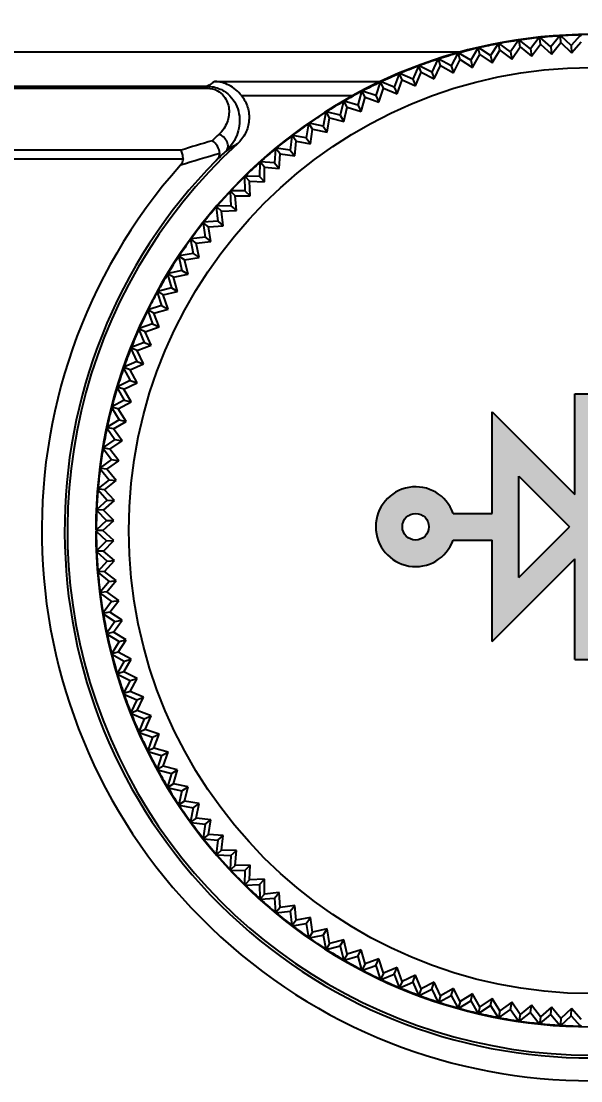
# Model space of a CAD drawing. Header units: millimetres. Extents: x 509 to 5579, y -1329 to 587.
# Drawn here: x 2345.53 to 2361.34, y -876.42 to -846.53 of the extents above; entities that cross this region are included whole.
import ezdxf

# ---------------------------------------------------------------- set-up
doc = ezdxf.new("R2010")
doc.units = ezdxf.units.MM
doc.header["$PDMODE"] = 3
doc.header["$PDSIZE"] = 1
doc.layers.get('0').update_dxf_attribs({"linetype": 'CONTINUOUS'})
doc.layers.get('Defpoints').update_dxf_attribs({"linetype": 'CONTINUOUS'})
doc.layers.add('Dim', color=1, linetype='CONTINUOUS')
doc.styles.add('OMI-1', font='arial.ttf', dxfattribs={"oblique": 1})
doc.dimstyles.new('1', dxfattribs={"dimtxt": 4, "dimasz": 2.5, "dimexe": 0.8, "dimexo": 0.3, "dimgap": 0.5, "dimtad": 1, "dimtoh": 1, "dimdec": 1, "dimzin": 0, "dimdsep": 46, "dimtxsty": 'OMI-1', "dimcen": 0, "dimclrd": 256, "dimclre": 256, "dimclrt": 256, "dimadec": 0, "dimazin": 0, "dimtfac": 0.8, "dimtdec": 1, "dimtix": 1, "dimtmove": 0, "dimatfit": 3, "dimfxl": 1, "dimtolj": 1, "dimtzin": 0, "dimarcsym": 0})

# ---------------------------------------------------------------- blocks, each defined once
blk = doc.blocks.new('*D4319')
at = {"layer": 'Defpoints', "color": 0}
for p in [(2198.735, -836.856), (2198.735, -859.34), (2410.735, -859.34)]:
    blk.add_point(p, dxfattribs=at)
at = {"layer": 'Dim', "lineweight": -2}
for p, q in [((2198.735, -859.04), (2198.735, -836.056)), ((2410.735, -859.04), (2410.735, -836.056)), ((2408.235, -836.856), (2201.235, -836.856))]:
    blk.add_line(p, q, dxfattribs=at)
at = {"layer": 'Dim'}
for points in [[(2201.235, -836.439), (2201.235, -837.272), (2198.735, -836.856)], [(2408.235, -837.272), (2408.235, -836.439), (2410.735, -836.856)]]:
    blk.add_solid(points, dxfattribs=at)
at = {"layer": 'Dim', "insert": (2304.735, -834.313), "char_height": 4, "attachment_point": 5, "style": 'OMI-1'}
blk.add_mtext('\\A1;212.00', dxfattribs=at)
blk = doc.blocks.new('*D4320')
at = {"layer": 'Defpoints', "color": 0}
for p in [(2416.735, -826.196), (2192.735, -857.901), (2416.735, -857.901)]:
    blk.add_point(p, dxfattribs=at)
at = {"layer": 'Dim', "lineweight": -2}
for p, q in [((2192.735, -857.601), (2192.735, -825.396)), ((2416.735, -857.601), (2416.735, -825.396)), ((2195.235, -826.196), (2414.235, -826.196))]:
    blk.add_line(p, q, dxfattribs=at)
at = {"layer": 'Dim'}
for points in [[(2195.235, -825.78), (2195.235, -826.613), (2192.735, -826.196)], [(2414.235, -826.613), (2414.235, -825.78), (2416.735, -826.196)]]:
    blk.add_solid(points, dxfattribs=at)
at = {"layer": 'Dim', "insert": (2304.735, -823.654), "char_height": 4, "attachment_point": 5, "style": 'OMI-1'}
blk.add_mtext('\\A1;224.00', dxfattribs=at)

msp = doc.modelspace()

# ---------------------------------------------------------------- hatches: boundary and pattern name
h = msp.add_hatch(color=256)
h.dxf.hatch_style = 1
h.paths.add_polyline_path([(2361.92, -859.887), (2361.92, -857.042), (2361.17, -857.042), (2361.17, -859.887), (2358.835, -857.552), (2358.835, -860.417), (2357.73, -860.417, 5.828427), (2357.73, -861.167), (2358.835, -861.167), (2358.835, -864.032), (2361.17, -861.697), (2361.17, -864.542), (2361.92, -864.542), (2361.92, -861.167), (2364.609, -861.167, 5.828427), (2364.609, -860.417), (2362.45, -860.417), (2363.977, -858.89, 5.828427), (2363.446, -858.36), (2361.92, -859.887)], is_closed=False)
h.paths.add_polyline_path([(2364.461, -857.5, 1), (2364.461, -858.25, 1), (2364.461, -857.5, 1)], is_closed=False, flags=16)
h.paths.add_polyline_path([(2365.67, -860.417, 1), (2365.67, -861.167, 1), (2365.67, -860.417, 1)], is_closed=False, flags=16)
h.paths.add_polyline_path([(2359.585, -862.222), (2359.585, -859.363), (2361.014, -860.792), (2359.585, -862.222)], is_closed=False, flags=16)
h.paths.add_polyline_path([(2356.67, -860.417, 1), (2356.67, -861.167, 1), (2356.67, -860.417, 1)], is_closed=False, flags=16)

# ---------------------------------------------------------------- linework, layer by layer
at = {"color": 7, "linetype": 'Continuous'}
for p, q in [((2360.744, -846.944), (2360.489, -847.249)), ((2360.744, -846.944), (2360.759, -846.974)), ((2360.759, -846.974), (2360.77, -846.942)), ((2361.061, -847.213), (2360.77, -846.942)), ((2361.329, -846.919), (2361.061, -847.213)), ((2361.329, -846.919), (2361.343, -846.949)), ((2359.001, -847.165), (2358.787, -847.501)), ((2359.001, -847.165), (2359.02, -847.193)), ((2359.02, -847.193), (2359.027, -847.16)), ((2359.05, -847.348), (2359.02, -847.193)), ((2359.35, -847.393), (2359.027, -847.16)), ((2359.579, -847.067), (2359.35, -847.393)), ((2359.579, -847.067), (2359.596, -847.096)), ((2359.596, -847.096), (2359.605, -847.063)), ((2359.62, -847.252), (2359.596, -847.096)), ((2359.918, -847.309), (2359.605, -847.063)), ((2360.16, -846.993), (2359.918, -847.309)), ((2359.944, -847.514), (2360.193, -847.179)), ((2360.16, -846.993), (2360.176, -847.022)), ((2360.176, -847.022), (2360.186, -846.99)), ((2360.193, -847.179), (2360.176, -847.022)), ((2360.489, -847.249), (2360.186, -846.99)), ((2360.193, -847.179), (2360.506, -847.455)), ((2360.506, -847.455), (2360.769, -847.131)), ((2360.769, -847.131), (2360.759, -846.974)), ((2360.769, -847.131), (2361.07, -847.419)), ((2361.061, -847.213), (2361.07, -847.419)), ((2361.07, -847.419), (2361.346, -847.107)), ((2357.941, -847.401), (2253.335, -847.401)), ((2357.941, -847.401), (2254.435, -847.401)), ((2357.861, -847.434), (2357.675, -847.786)), ((2357.861, -847.434), (2357.882, -847.46)), ((2357.882, -847.46), (2357.887, -847.427)), ((2357.925, -847.612), (2357.882, -847.46)), ((2358.228, -847.632), (2357.887, -847.427)), ((2358.429, -847.288), (2358.228, -847.632)), ((2358.279, -847.832), (2358.484, -847.468)), ((2358.429, -847.288), (2358.448, -847.315)), ((2358.448, -847.315), (2358.454, -847.282)), ((2358.484, -847.468), (2358.448, -847.315)), ((2358.787, -847.501), (2358.454, -847.282)), ((2358.484, -847.468), (2358.83, -847.702)), ((2358.787, -847.501), (2358.83, -847.702)), ((2358.83, -847.702), (2359.05, -847.348)), ((2359.05, -847.348), (2359.385, -847.597)), ((2359.35, -847.393), (2359.385, -847.597)), ((2359.385, -847.597), (2359.62, -847.252)), ((2359.62, -847.252), (2359.944, -847.514)), ((2359.918, -847.309), (2359.944, -847.514)), ((2360.489, -847.249), (2360.506, -847.455)), ((2356.748, -847.797), (2356.592, -848.163)), ((2356.748, -847.797), (2356.771, -847.821)), ((2356.771, -847.821), (2356.772, -847.788)), ((2356.826, -847.969), (2356.771, -847.821)), ((2357.13, -847.963), (2356.772, -847.788)), ((2357.301, -847.604), (2357.13, -847.963)), ((2357.198, -848.158), (2357.372, -847.779)), ((2357.301, -847.604), (2357.323, -847.629)), ((2357.323, -847.629), (2357.326, -847.596)), ((2357.372, -847.779), (2357.323, -847.629)), ((2357.675, -847.786), (2357.326, -847.596)), ((2357.372, -847.779), (2357.735, -847.984)), ((2357.675, -847.786), (2357.735, -847.984)), ((2357.735, -847.984), (2357.925, -847.612)), ((2357.925, -847.612), (2358.279, -847.832)), ((2358.228, -847.632), (2358.279, -847.832)), ((2356.203, -848.013), (2356.063, -848.386)), ((2356.203, -848.013), (2356.227, -848.036)), ((2356.227, -848.036), (2356.228, -848.003)), ((2356.288, -848.182), (2356.227, -848.036)), ((2356.592, -848.163), (2356.228, -848.003)), ((2356.668, -848.355), (2356.826, -847.969)), ((2356.826, -847.969), (2357.198, -848.158)), ((2357.13, -847.963), (2357.198, -848.158)), ((2254.757, -848.366), (2350.783, -848.366)), ((2254.759, -848.42), (2350.783, -848.42)), ((2350.783, -848.366), (2350.783, -848.42)), ((2351, -848.228), (2355.69, -848.228)), ((2355.668, -848.252), (2355.544, -848.63)), ((2355.635, -848.815), (2355.76, -848.417)), ((2355.668, -848.252), (2355.693, -848.274)), ((2355.693, -848.274), (2355.692, -848.241)), ((2356.063, -848.386), (2355.692, -848.241)), ((2355.76, -848.417), (2355.693, -848.274)), ((2355.76, -848.417), (2356.147, -848.574)), ((2356.063, -848.386), (2356.147, -848.574)), ((2356.147, -848.574), (2356.288, -848.182)), ((2356.288, -848.182), (2356.668, -848.355)), ((2356.592, -848.163), (2356.668, -848.355)), ((2351.753, -848.628), (2354.908, -848.628)), ((2355.144, -848.513), (2355.035, -848.896)), ((2355.135, -849.077), (2355.243, -848.674)), ((2355.144, -848.513), (2355.17, -848.534)), ((2355.17, -848.534), (2355.167, -848.501)), ((2355.544, -848.63), (2355.167, -848.501)), ((2355.243, -848.674), (2355.17, -848.534)), ((2355.243, -848.674), (2355.635, -848.815)), ((2355.544, -848.63), (2355.635, -848.815)), ((2354.631, -848.796), (2354.538, -849.183)), ((2354.631, -848.796), (2354.657, -848.816)), ((2354.645, -849.359), (2354.736, -848.952)), ((2355.035, -848.896), (2354.654, -848.782)), ((2354.657, -848.816), (2354.654, -848.782)), ((2354.736, -848.952), (2354.657, -848.816)), ((2354.736, -848.952), (2355.135, -849.077)), ((2355.035, -848.896), (2355.135, -849.077)), ((2354.13, -849.1), (2354.054, -849.49)), ((2354.13, -849.1), (2354.158, -849.118)), ((2354.538, -849.183), (2354.152, -849.085)), ((2354.158, -849.118), (2354.152, -849.085)), ((2354.242, -849.252), (2354.158, -849.118)), ((2354.168, -849.662), (2354.242, -849.252)), ((2354.242, -849.252), (2354.645, -849.359)), ((2354.538, -849.183), (2354.645, -849.359)), ((2353.642, -849.424), (2353.582, -849.818)), ((2353.642, -849.424), (2353.671, -849.442)), ((2354.054, -849.49), (2353.664, -849.409)), ((2353.671, -849.442), (2353.664, -849.409)), ((2353.761, -849.572), (2353.671, -849.442)), ((2353.704, -849.985), (2353.761, -849.572)), ((2353.761, -849.572), (2354.168, -849.662)), ((2354.054, -849.49), (2354.168, -849.662)), ((2353.169, -849.769), (2353.125, -850.165)), ((2353.169, -849.769), (2353.198, -849.785)), ((2353.582, -849.818), (2353.19, -849.753)), ((2353.198, -849.785), (2353.19, -849.753)), ((2353.293, -849.911), (2353.198, -849.785)), ((2353.254, -850.326), (2353.293, -849.911)), ((2353.293, -849.911), (2353.704, -849.985)), ((2353.582, -849.818), (2353.704, -849.985)), ((2350.039, -850.172), (2324.073, -850.172)), ((2352.71, -850.133), (2352.683, -850.53)), ((2352.71, -850.133), (2352.74, -850.149)), ((2353.125, -850.165), (2352.73, -850.116)), ((2352.74, -850.149), (2352.73, -850.116)), ((2352.84, -850.27), (2352.74, -850.149)), ((2353.125, -850.165), (2353.254, -850.326)), ((2350.101, -850.418), (2324.073, -850.418)), ((2352.267, -850.516), (2352.257, -850.914)), ((2352.267, -850.516), (2352.297, -850.53)), ((2352.683, -850.53), (2352.286, -850.499)), ((2352.297, -850.53), (2352.286, -850.499)), ((2352.403, -850.648), (2352.297, -850.53)), ((2352.683, -850.53), (2352.818, -850.687)), ((2352.818, -850.687), (2352.84, -850.27)), ((2352.84, -850.27), (2353.254, -850.326)), ((2352.398, -851.065), (2352.403, -850.648)), ((2352.403, -850.648), (2352.818, -850.687)), ((2351.84, -850.918), (2351.847, -851.316)), ((2351.84, -850.918), (2351.871, -850.931)), ((2352.257, -850.914), (2351.859, -850.899)), ((2351.871, -850.931), (2351.859, -850.899)), ((2351.982, -851.043), (2351.871, -850.931)), ((2351.994, -851.46), (2351.982, -851.043)), ((2351.982, -851.043), (2352.398, -851.065)), ((2352.257, -850.914), (2352.398, -851.065)), ((2351.431, -851.337), (2351.454, -851.734)), ((2351.431, -851.337), (2351.462, -851.348)), ((2351.847, -851.316), (2351.449, -851.318)), ((2351.462, -851.348), (2351.449, -851.318)), ((2351.577, -851.456), (2351.462, -851.348)), ((2351.847, -851.316), (2351.994, -851.46)), ((2351.607, -851.872), (2351.577, -851.456)), ((2351.577, -851.456), (2351.994, -851.46)), ((2351.039, -851.773), (2351.079, -852.169)), ((2351.039, -851.773), (2351.071, -851.783)), ((2351.454, -851.734), (2351.056, -851.752)), ((2351.071, -851.783), (2351.056, -851.752)), ((2351.191, -851.886), (2351.071, -851.783)), ((2351.191, -851.886), (2351.607, -851.872)), ((2351.238, -852.3), (2351.191, -851.886)), ((2351.454, -851.734), (2351.607, -851.872)), ((2350.666, -852.224), (2350.723, -852.618)), ((2350.666, -852.224), (2350.698, -852.233)), ((2351.079, -852.169), (2350.683, -852.204)), ((2350.698, -852.233), (2350.683, -852.204)), ((2350.822, -852.331), (2350.698, -852.233)), ((2350.822, -852.331), (2351.238, -852.3)), ((2351.079, -852.169), (2351.238, -852.3)), ((2350.723, -852.618), (2350.328, -852.67)), ((2350.723, -852.618), (2350.887, -852.743)), ((2350.887, -852.743), (2350.822, -852.331)), ((2350.312, -852.691), (2350.345, -852.699)), ((2350.312, -852.691), (2350.385, -853.082)), ((2350.345, -852.699), (2350.328, -852.67)), ((2350.473, -852.791), (2350.345, -852.699)), ((2350.473, -852.791), (2350.887, -852.743)), ((2350.555, -853.2), (2350.473, -852.791)), ((2349.979, -853.173), (2350.011, -853.179)), ((2349.979, -853.173), (2350.068, -853.56)), ((2350.385, -853.082), (2349.993, -853.151)), ((2350.011, -853.179), (2349.993, -853.151)), ((2350.143, -853.266), (2350.011, -853.179)), ((2350.143, -853.266), (2350.555, -853.2)), ((2350.385, -853.082), (2350.555, -853.2)), ((2350.242, -853.671), (2350.143, -853.266)), ((2349.665, -853.667), (2349.698, -853.672)), ((2349.665, -853.667), (2349.771, -854.051)), ((2350.068, -853.56), (2349.679, -853.645)), ((2349.698, -853.672), (2349.679, -853.645)), ((2349.833, -853.754), (2349.698, -853.672)), ((2349.833, -853.754), (2350.242, -853.671)), ((2349.949, -854.154), (2349.833, -853.754)), ((2350.068, -853.56), (2350.242, -853.671)), ((2349.771, -854.051), (2349.385, -854.152)), ((2349.771, -854.051), (2349.949, -854.154)), ((2349.373, -854.175), (2349.406, -854.178)), ((2349.373, -854.175), (2349.494, -854.554)), ((2349.406, -854.178), (2349.385, -854.152)), ((2349.544, -854.254), (2349.406, -854.178)), ((2349.544, -854.254), (2349.949, -854.154)), ((2349.677, -854.65), (2349.544, -854.254)), ((2349.102, -854.694), (2349.135, -854.696)), ((2349.102, -854.694), (2349.239, -855.068)), ((2349.494, -854.554), (2349.114, -854.671)), ((2349.135, -854.696), (2349.114, -854.671)), ((2349.277, -854.766), (2349.135, -854.696)), ((2349.277, -854.766), (2349.677, -854.65)), ((2349.494, -854.554), (2349.677, -854.65)), ((2349.426, -855.156), (2349.277, -854.766)), ((2348.853, -855.225), (2348.886, -855.225)), ((2348.853, -855.225), (2349.006, -855.592)), ((2349.239, -855.068), (2348.864, -855.201)), ((2348.886, -855.225), (2348.864, -855.201)), ((2349.031, -855.289), (2348.886, -855.225)), ((2349.031, -855.289), (2349.426, -855.156)), ((2349.196, -855.672), (2349.031, -855.289)), ((2349.239, -855.068), (2349.426, -855.156)), ((2349.006, -855.592), (2348.636, -855.74)), ((2349.006, -855.592), (2349.196, -855.672)), ((2348.626, -855.765), (2348.66, -855.764)), ((2348.626, -855.765), (2348.794, -856.126)), ((2348.66, -855.764), (2348.636, -855.74)), ((2348.807, -855.822), (2348.66, -855.764)), ((2348.807, -855.822), (2349.196, -855.672)), ((2348.988, -856.198), (2348.807, -855.822)), ((2348.794, -856.126), (2348.431, -856.289)), ((2348.605, -856.364), (2348.988, -856.198)), ((2348.794, -856.126), (2348.988, -856.198)), ((2348.423, -856.314), (2348.456, -856.312)), ((2348.423, -856.314), (2348.606, -856.668)), ((2348.456, -856.312), (2348.431, -856.289)), ((2348.605, -856.364), (2348.456, -856.312)), ((2348.802, -856.732), (2348.605, -856.364)), ((2348.606, -856.668), (2348.25, -856.846)), ((2348.427, -856.913), (2348.802, -856.732)), ((2348.606, -856.668), (2348.802, -856.732)), ((2348.242, -856.872), (2348.275, -856.868)), ((2348.242, -856.872), (2348.44, -857.217)), ((2348.275, -856.868), (2348.25, -856.846)), ((2348.427, -856.913), (2348.275, -856.868)), ((2348.639, -857.273), (2348.427, -856.913)), ((2348.44, -857.217), (2348.092, -857.41)), ((2348.271, -857.47), (2348.639, -857.273)), ((2348.44, -857.217), (2348.639, -857.273)), ((2348.085, -857.436), (2348.118, -857.431)), ((2348.085, -857.436), (2348.297, -857.773)), ((2348.118, -857.431), (2348.092, -857.41)), ((2348.271, -857.47), (2348.118, -857.431)), ((2348.498, -857.82), (2348.271, -857.47)), ((2347.952, -858.006), (2347.985, -858)), ((2347.952, -858.006), (2348.178, -858.334)), ((2348.297, -857.773), (2347.957, -857.98)), ((2347.985, -858), (2347.957, -857.98)), ((2348.139, -858.033), (2347.985, -858)), ((2348.139, -858.033), (2348.498, -857.82)), ((2348.297, -857.773), (2348.498, -857.82)), ((2348.38, -858.373), (2348.139, -858.033)), ((2347.843, -858.582), (2347.875, -858.574)), ((2347.843, -858.582), (2348.082, -858.9)), ((2348.178, -858.334), (2347.847, -858.556)), ((2347.875, -858.574), (2347.847, -858.556)), ((2348.031, -858.6), (2347.875, -858.574)), ((2348.031, -858.6), (2348.38, -858.373)), ((2348.286, -858.93), (2348.031, -858.6)), ((2348.178, -858.334), (2348.38, -858.373)), ((2348.082, -858.9), (2347.761, -859.135)), ((2348.082, -858.9), (2348.286, -858.93)), ((2347.758, -859.161), (2347.79, -859.152)), ((2347.758, -859.161), (2348.01, -859.469)), ((2347.79, -859.152), (2347.761, -859.135)), ((2347.947, -859.172), (2347.79, -859.152)), ((2347.947, -859.172), (2348.286, -858.93)), ((2348.215, -859.491), (2347.947, -859.172)), ((2348.01, -859.469), (2347.699, -859.718)), ((2347.886, -859.747), (2348.215, -859.491)), ((2348.01, -859.469), (2348.215, -859.491)), ((2347.697, -859.744), (2347.729, -859.734)), ((2347.697, -859.744), (2347.962, -860.041)), ((2347.729, -859.734), (2347.699, -859.718)), ((2347.886, -859.747), (2347.729, -859.734)), ((2348.168, -860.054), (2347.886, -859.747)), ((2347.962, -860.041), (2347.662, -860.302)), ((2347.85, -860.323), (2348.168, -860.054)), ((2347.962, -860.041), (2348.168, -860.054)), ((2347.661, -860.329), (2347.692, -860.317)), ((2347.661, -860.329), (2347.938, -860.614)), ((2347.692, -860.317), (2347.662, -860.302)), ((2347.85, -860.323), (2347.692, -860.317)), ((2348.144, -860.619), (2347.85, -860.323)), ((2347.938, -860.614), (2347.649, -860.888)), ((2347.838, -860.901), (2348.144, -860.619)), ((2347.938, -860.614), (2348.144, -860.619)), ((2347.838, -860.901), (2347.635, -860.901)), ((2347.649, -860.915), (2347.938, -861.188)), ((2348.144, -861.184), (2347.838, -860.901)), ((2347.938, -861.188), (2347.661, -861.474)), ((2347.85, -861.479), (2348.144, -861.184)), ((2347.938, -861.188), (2348.144, -861.184)), ((2347.692, -861.486), (2347.661, -861.474)), ((2347.662, -861.5), (2347.692, -861.486)), ((2347.662, -861.5), (2347.962, -861.762)), ((2347.85, -861.479), (2347.692, -861.486)), ((2348.168, -861.749), (2347.85, -861.479)), ((2347.962, -861.762), (2347.697, -862.058)), ((2347.886, -862.056), (2348.168, -861.749)), ((2347.962, -861.762), (2348.168, -861.749)), ((2347.729, -862.069), (2347.697, -862.058)), ((2347.699, -862.085), (2347.729, -862.069)), ((2347.699, -862.085), (2348.01, -862.333)), ((2347.886, -862.056), (2347.729, -862.069)), ((2348.215, -862.312), (2347.886, -862.056)), ((2348.01, -862.333), (2347.758, -862.641)), ((2347.947, -862.631), (2348.215, -862.312)), ((2348.01, -862.333), (2348.215, -862.312)), ((2347.79, -862.65), (2347.758, -862.641)), ((2347.761, -862.667), (2347.79, -862.65)), ((2347.761, -862.667), (2348.082, -862.903)), ((2347.947, -862.631), (2347.79, -862.65)), ((2348.286, -862.872), (2347.947, -862.631)), ((2348.082, -862.903), (2347.843, -863.221)), ((2348.031, -863.202), (2348.286, -862.872)), ((2348.082, -862.903), (2348.286, -862.872)), ((2347.875, -863.229), (2347.843, -863.221)), ((2347.847, -863.247), (2347.875, -863.229)), ((2347.847, -863.247), (2348.178, -863.468)), ((2348.031, -863.202), (2347.875, -863.229)), ((2348.38, -863.43), (2348.031, -863.202)), ((2348.178, -863.468), (2347.952, -863.796)), ((2348.139, -863.77), (2348.38, -863.43)), ((2348.178, -863.468), (2348.38, -863.43)), ((2347.985, -863.803), (2347.952, -863.796)), ((2347.957, -863.822), (2347.985, -863.803)), ((2347.957, -863.822), (2348.297, -864.03)), ((2348.139, -863.77), (2347.985, -863.803)), ((2348.498, -863.983), (2348.139, -863.77)), ((2348.271, -864.333), (2348.498, -863.983)), ((2348.297, -864.03), (2348.498, -863.983)), ((2348.297, -864.03), (2348.085, -864.367)), ((2348.118, -864.372), (2348.085, -864.367)), ((2348.092, -864.392), (2348.118, -864.372)), ((2348.092, -864.392), (2348.44, -864.585)), ((2348.271, -864.333), (2348.118, -864.372)), ((2348.639, -864.53), (2348.271, -864.333)), ((2348.427, -864.889), (2348.639, -864.53)), ((2348.44, -864.585), (2348.639, -864.53)), ((2348.44, -864.585), (2348.242, -864.931)), ((2348.275, -864.935), (2348.242, -864.931)), ((2348.25, -864.956), (2348.275, -864.935)), ((2348.25, -864.956), (2348.606, -865.135)), ((2348.427, -864.889), (2348.275, -864.935)), ((2348.606, -865.135), (2348.423, -865.488)), ((2348.802, -865.071), (2348.427, -864.889)), ((2348.605, -865.439), (2348.802, -865.071)), ((2348.606, -865.135), (2348.802, -865.071)), ((2348.605, -865.439), (2348.456, -865.491)), ((2348.988, -865.605), (2348.605, -865.439)), ((2348.456, -865.491), (2348.423, -865.488)), ((2348.431, -865.513), (2348.456, -865.491)), ((2348.431, -865.513), (2348.794, -865.677)), ((2348.794, -865.677), (2348.626, -866.038)), ((2348.794, -865.677), (2348.988, -865.605)), ((2348.807, -865.98), (2348.988, -865.605)), ((2348.66, -866.039), (2348.626, -866.038)), ((2348.636, -866.062), (2348.66, -866.039)), ((2348.636, -866.062), (2349.006, -866.21)), ((2348.807, -865.98), (2348.66, -866.039)), ((2349.196, -866.13), (2348.807, -865.98)), ((2349.006, -866.21), (2348.853, -866.578)), ((2349.006, -866.21), (2349.196, -866.13)), ((2349.031, -866.513), (2349.196, -866.13)), ((2348.886, -866.577), (2348.853, -866.578)), ((2348.864, -866.602), (2348.886, -866.577)), ((2348.864, -866.602), (2349.239, -866.734)), ((2349.031, -866.513), (2348.886, -866.577)), ((2349.426, -866.647), (2349.031, -866.513)), ((2349.239, -866.734), (2349.426, -866.647)), ((2349.277, -867.036), (2349.426, -866.647)), ((2349.239, -866.734), (2349.102, -867.108)), ((2349.135, -867.106), (2349.102, -867.108)), ((2349.114, -867.132), (2349.135, -867.106)), ((2349.114, -867.132), (2349.494, -867.248)), ((2349.277, -867.036), (2349.135, -867.106)), ((2349.677, -867.153), (2349.277, -867.036)), ((2349.494, -867.248), (2349.373, -867.628)), ((2349.494, -867.248), (2349.677, -867.153)), ((2349.544, -867.548), (2349.677, -867.153)), ((2349.544, -867.548), (2349.406, -867.624)), ((2349.949, -867.648), (2349.544, -867.548)), ((2349.406, -867.624), (2349.373, -867.628)), ((2349.385, -867.651), (2349.406, -867.624)), ((2349.385, -867.651), (2349.771, -867.751)), ((2349.771, -867.751), (2349.665, -868.135)), ((2349.771, -867.751), (2349.949, -867.648)), ((2349.833, -868.049), (2349.949, -867.648)), ((2349.698, -868.13), (2349.665, -868.135)), ((2349.679, -868.158), (2349.698, -868.13)), ((2349.679, -868.158), (2350.068, -868.242)), ((2349.833, -868.049), (2349.698, -868.13)), ((2350.242, -868.132), (2349.833, -868.049)), ((2350.068, -868.242), (2350.242, -868.132)), ((2350.143, -868.537), (2350.242, -868.132)), ((2350.068, -868.242), (2349.979, -868.63)), ((2350.011, -868.624), (2349.979, -868.63)), ((2349.993, -868.652), (2350.011, -868.624)), ((2349.993, -868.652), (2350.385, -868.72)), ((2350.143, -868.537), (2350.011, -868.624)), ((2350.555, -868.602), (2350.143, -868.537)), ((2350.385, -868.72), (2350.312, -869.111)), ((2350.385, -868.72), (2350.555, -868.602)), ((2350.473, -869.011), (2350.555, -868.602)), ((2350.473, -869.011), (2350.345, -869.104)), ((2350.887, -869.06), (2350.473, -869.011)), ((2350.723, -869.184), (2350.887, -869.06)), ((2350.822, -869.471), (2350.887, -869.06)), ((2350.345, -869.104), (2350.312, -869.111)), ((2350.328, -869.133), (2350.345, -869.104)), ((2350.328, -869.133), (2350.723, -869.184)), ((2350.723, -869.184), (2350.666, -869.578)), ((2350.698, -869.57), (2350.666, -869.578)), ((2350.683, -869.599), (2350.698, -869.57)), ((2350.683, -869.599), (2351.079, -869.634)), ((2350.822, -869.471), (2350.698, -869.57)), ((2351.238, -869.502), (2350.822, -869.471)), ((2351.079, -869.634), (2351.039, -870.03)), ((2351.079, -869.634), (2351.238, -869.502)), ((2351.191, -869.917), (2351.238, -869.502)), ((2351.191, -869.917), (2351.071, -870.02)), ((2351.607, -869.93), (2351.191, -869.917)), ((2351.454, -870.068), (2351.607, -869.93)), ((2351.577, -870.346), (2351.607, -869.93)), ((2351.071, -870.02), (2351.039, -870.03)), ((2351.056, -870.05), (2351.071, -870.02)), ((2351.056, -870.05), (2351.454, -870.068)), ((2351.454, -870.068), (2351.431, -870.466)), ((2351.462, -870.454), (2351.431, -870.466)), ((2351.449, -870.485), (2351.462, -870.454)), ((2351.449, -870.485), (2351.847, -870.487)), ((2351.577, -870.346), (2351.462, -870.454)), ((2351.994, -870.342), (2351.577, -870.346)), ((2351.847, -870.487), (2351.84, -870.885)), ((2351.847, -870.487), (2351.994, -870.342)), ((2351.982, -870.759), (2351.994, -870.342)), ((2351.982, -870.759), (2351.871, -870.872)), ((2352.398, -870.738), (2351.982, -870.759)), ((2352.257, -870.888), (2352.398, -870.738)), ((2352.403, -871.155), (2352.398, -870.738)), ((2351.871, -870.872), (2351.84, -870.885)), ((2351.859, -870.903), (2351.871, -870.872)), ((2351.859, -870.903), (2352.257, -870.888)), ((2352.257, -870.888), (2352.267, -871.286)), ((2352.403, -871.155), (2352.297, -871.272)), ((2352.818, -871.116), (2352.403, -871.155)), ((2352.683, -871.272), (2352.818, -871.116)), ((2352.84, -871.532), (2352.818, -871.116)), ((2352.297, -871.272), (2352.267, -871.286)), ((2352.286, -871.304), (2352.683, -871.272)), ((2352.286, -871.304), (2352.297, -871.272)), ((2352.683, -871.272), (2352.71, -871.669)), ((2352.74, -871.654), (2352.71, -871.669)), ((2352.73, -871.686), (2353.125, -871.638)), ((2352.73, -871.686), (2352.74, -871.654)), ((2352.84, -871.532), (2352.74, -871.654)), ((2353.254, -871.476), (2352.84, -871.532)), ((2353.125, -871.638), (2353.254, -871.476)), ((2353.125, -871.638), (2353.169, -872.034)), ((2353.293, -871.891), (2353.254, -871.476)), ((2353.198, -872.017), (2353.169, -872.034)), ((2353.19, -872.05), (2353.582, -871.985)), ((2353.19, -872.05), (2353.198, -872.017)), ((2353.293, -871.891), (2353.198, -872.017)), ((2353.704, -871.818), (2353.293, -871.891)), ((2353.582, -871.985), (2353.704, -871.818)), ((2353.582, -871.985), (2353.642, -872.378)), ((2353.761, -872.231), (2353.704, -871.818)), ((2353.664, -872.393), (2354.054, -872.312)), ((2353.761, -872.231), (2353.671, -872.361)), ((2354.168, -872.14), (2353.761, -872.231)), ((2354.054, -872.312), (2354.168, -872.14)), ((2354.054, -872.312), (2354.13, -872.703)), ((2354.242, -872.551), (2354.168, -872.14)), ((2353.671, -872.361), (2353.642, -872.378)), ((2353.664, -872.393), (2353.671, -872.361)), ((2354.152, -872.717), (2354.538, -872.62)), ((2354.242, -872.551), (2354.158, -872.684)), ((2354.645, -872.443), (2354.242, -872.551)), ((2354.538, -872.62), (2354.645, -872.443)), ((2354.538, -872.62), (2354.631, -873.007)), ((2354.736, -872.85), (2354.645, -872.443)), ((2354.158, -872.684), (2354.13, -872.703)), ((2354.152, -872.717), (2354.158, -872.684)), ((2354.654, -873.02), (2355.035, -872.907)), ((2354.736, -872.85), (2354.657, -872.987)), ((2355.135, -872.726), (2354.736, -872.85)), ((2355.035, -872.907), (2355.135, -872.726)), ((2355.035, -872.907), (2355.144, -873.29)), ((2355.243, -873.129), (2355.135, -872.726)), ((2354.657, -872.987), (2354.631, -873.007)), ((2354.654, -873.02), (2354.657, -872.987)), ((2355.167, -873.302), (2355.544, -873.173)), ((2355.243, -873.129), (2355.17, -873.269)), ((2355.635, -872.988), (2355.243, -873.129)), ((2355.544, -873.173), (2355.635, -872.988)), ((2355.544, -873.173), (2355.668, -873.551)), ((2355.76, -873.386), (2355.635, -872.988)), ((2356.147, -873.228), (2355.76, -873.386)), ((2356.063, -873.417), (2356.147, -873.228)), ((2356.288, -873.621), (2356.147, -873.228)), ((2355.17, -873.269), (2355.144, -873.29)), ((2355.167, -873.302), (2355.17, -873.269)), ((2355.693, -873.528), (2355.668, -873.551)), ((2355.692, -873.562), (2356.063, -873.417)), ((2355.692, -873.562), (2355.693, -873.528)), ((2355.76, -873.386), (2355.693, -873.528)), ((2356.063, -873.417), (2356.203, -873.789)), ((2356.668, -873.447), (2356.288, -873.621)), ((2356.592, -873.639), (2356.668, -873.447)), ((2356.826, -873.833), (2356.668, -873.447)), ((2356.227, -873.766), (2356.203, -873.789)), ((2356.288, -873.621), (2356.227, -873.766)), ((2356.228, -873.8), (2356.227, -873.766)), ((2356.228, -873.8), (2356.592, -873.639)), ((2356.592, -873.639), (2356.748, -874.006)), ((2356.826, -873.833), (2356.771, -873.981)), ((2356.772, -874.015), (2357.13, -873.839)), ((2357.198, -873.644), (2356.826, -873.833)), ((2357.13, -873.839), (2357.198, -873.644)), ((2357.13, -873.839), (2357.301, -874.199)), ((2357.372, -874.023), (2357.198, -873.644)), ((2357.735, -873.819), (2357.372, -874.023)), ((2357.675, -874.017), (2357.735, -873.819)), ((2357.925, -874.19), (2357.735, -873.819)), ((2356.771, -873.981), (2356.748, -874.006)), ((2356.772, -874.015), (2356.771, -873.981)), ((2357.372, -874.023), (2357.323, -874.174)), ((2357.326, -874.207), (2357.675, -874.017)), ((2357.675, -874.017), (2357.861, -874.369)), ((2358.279, -873.971), (2357.925, -874.19)), ((2358.228, -874.171), (2358.279, -873.971)), ((2358.484, -874.334), (2358.279, -873.971)), ((2358.83, -874.1), (2358.484, -874.334)), ((2358.787, -874.302), (2358.83, -874.1)), ((2359.05, -874.454), (2358.83, -874.1)), ((2357.323, -874.174), (2357.301, -874.199)), ((2357.326, -874.207), (2357.323, -874.174)), ((2357.882, -874.343), (2357.861, -874.369)), ((2357.925, -874.19), (2357.882, -874.343)), ((2357.887, -874.376), (2357.882, -874.343)), ((2357.887, -874.376), (2358.228, -874.171)), ((2358.228, -874.171), (2358.429, -874.515)), ((2358.484, -874.334), (2358.448, -874.488)), ((2358.454, -874.521), (2358.787, -874.302)), ((2358.787, -874.302), (2359.001, -874.637)), ((2359.027, -874.642), (2359.35, -874.409)), ((2359.385, -874.206), (2359.05, -874.454)), ((2359.35, -874.409), (2359.385, -874.206)), ((2359.35, -874.409), (2359.579, -874.735)), ((2359.62, -874.551), (2359.385, -874.206)), ((2359.944, -874.289), (2359.62, -874.551)), ((2359.918, -874.493), (2359.944, -874.289)), ((2360.193, -874.623), (2359.944, -874.289)), ((2360.506, -874.348), (2360.193, -874.623)), ((2360.489, -874.553), (2360.506, -874.348)), ((2360.769, -874.671), (2360.506, -874.348)), ((2361.07, -874.383), (2360.769, -874.671)), ((2361.061, -874.589), (2361.07, -874.383)), ((2361.346, -874.696), (2361.07, -874.383)), ((2358.448, -874.488), (2358.429, -874.515)), ((2358.454, -874.521), (2358.448, -874.488)), ((2359.02, -874.609), (2359.001, -874.637)), ((2359.05, -874.454), (2359.02, -874.609)), ((2359.027, -874.642), (2359.02, -874.609)), ((2359.596, -874.707), (2359.579, -874.735)), ((2359.62, -874.551), (2359.596, -874.707)), ((2359.605, -874.739), (2359.596, -874.707)), ((2359.605, -874.739), (2359.918, -874.493)), ((2359.918, -874.493), (2360.16, -874.809)), ((2360.193, -874.623), (2360.176, -874.78)), ((2360.186, -874.812), (2360.489, -874.553)), ((2360.489, -874.553), (2360.744, -874.859)), ((2360.769, -874.671), (2360.759, -874.829)), ((2360.77, -874.861), (2361.061, -874.589)), ((2361.061, -874.589), (2361.329, -874.884)), ((2360.176, -874.78), (2360.16, -874.809)), ((2360.186, -874.812), (2360.176, -874.78)), ((2360.759, -874.829), (2360.744, -874.859)), ((2360.77, -874.861), (2360.759, -874.829)), ((2361.343, -874.854), (2361.329, -874.884))]:
    msp.add_line(p, q, dxfattribs=at)
for p, q in [((2361.17, -857.042, -16.65), (2361.92, -857.042, -16.65)), ((2361.17, -859.887, -16.65), (2361.17, -857.042, -16.65)), ((2358.835, -860.417, -16.65), (2358.835, -857.552, -16.65)), ((2358.835, -857.552, -16.65), (2361.17, -859.887, -16.65)), ((2359.585, -862.222, -16.65), (2359.585, -859.363, -16.65)), ((2359.585, -859.363, -16.65), (2361.014, -860.792, -16.65)), ((2357.73, -860.417, -16.65), (2358.835, -860.417, -16.65)), ((2359.585, -862.222, -16.65), (2361.014, -860.792, -16.65)), ((2357.73, -861.167, -16.65), (2358.835, -861.167, -16.65)), ((2358.835, -864.032, -16.65), (2358.835, -861.167, -16.65)), ((2358.835, -864.032, -16.65), (2361.17, -861.697, -16.65)), ((2361.17, -864.542, -16.65), (2361.17, -861.697, -16.65)), ((2361.17, -864.542, -16.65), (2361.92, -864.542, -16.65))]:
    msp.add_line(p, q)
at = {"linetype": 'Continuous'}
msp.add_circle((2361.635, -860.901), 13.065, dxfattribs=at)
msp.add_circle((2356.67, -860.792, -16.65), 0.375)
for radius, start, end in [(14, 0.0556, 179.9444), (14.8, 132.4796, 47.5204), (14.879, 135.4068, 44.5932), (15.524, 138.4, 41.6001), (14, 180.0556, 359.9444)]:
    msp.add_arc((2361.635, -860.901), radius, start, end, dxfattribs=at)
at = {"color": 7, "linetype": 'Continuous'}
for centre, radius, start, end in [((2361.635, -860.901), 13.986, 93.6542, 95.9458), ((2361.635, -860.901), 13.986, 91.2542, 93.5458), ((2361.635, -860.901), 13.986, 100.8542, 103.1458), ((2361.635, -860.901), 13.986, 98.4542, 100.7458), ((2361.635, -860.901), 13.986, 96.0542, 98.3458), ((2361.635, -860.901), 13.986, 105.6542, 107.9458), ((2361.635, -860.901), 13.986, 103.2542, 105.5458), ((2361.635, -860.901), 13.986, 110.4542, 112.7458), ((2361.635, -860.901), 13.986, 108.0542, 110.3458), ((2361.635, -860.901), 13.986, 112.8542, 115.1458), ((2361.99, -865.728), 20.665, 122.1311, 122.8436), ((2361.635, -860.901), 13.986, 115.2542, 117.5458), ((2361.635, -860.901), 13.986, 117.6542, 119.9458), ((2361.635, -860.901), 13.986, 120.0542, 122.3458), ((2361.635, -860.901), 13.986, 122.4542, 124.7458), ((2361.635, -860.901), 13.986, 124.8542, 127.1458), ((2365.219, -898.711), 50.858, 106.3236, 107.3668), ((2361.633, -861.032), 15.444, 132.9199, 133.898), ((2361.635, -860.901), 13.986, 127.2542, 129.5458), ((2361.638, -861.283), 15.151, 132.9006, 134.3871), ((2361.963, -866.785), 19.717, 121.569, 122.6525), ((2361.635, -860.901), 13.986, 129.6542, 131.9458), ((2365.125, -899.273), 50.966, 105.9279, 107.2316), ((2361.635, -860.901), 13.986, 132.0542, 134.3458), ((2361.635, -860.901), 13.986, 134.4542, 136.7458), ((2361.635, -860.901), 13.986, 136.8542, 139.1458), ((2361.635, -860.901), 13.986, 139.2542, 141.5458), ((2361.635, -860.901), 13.986, 141.6542, 143.9458), ((2361.635, -860.901), 13.986, 144.0542, 146.3458), ((2361.635, -860.901), 13.986, 146.4542, 148.7458), ((2361.635, -860.901), 13.986, 148.8542, 151.1458), ((2361.635, -860.901), 13.986, 151.2542, 153.5458), ((2361.635, -860.901), 13.986, 153.6542, 155.9458), ((2361.635, -860.901), 13.986, 156.0542, 158.3458), ((2361.635, -860.901), 13.986, 158.4542, 160.7458), ((2361.635, -860.901), 13.986, 160.8542, 163.1458), ((2361.635, -860.901), 13.986, 163.2542, 165.5458), ((2361.635, -860.901), 13.986, 165.6542, 167.9458), ((2361.635, -860.901), 13.986, 168.0542, 170.3458), ((2361.635, -860.901), 13.986, 170.4542, 172.7458), ((2361.635, -860.901), 13.986, 172.8542, 175.1458), ((2361.635, -860.901), 13.986, 175.2542, 177.5458), ((2361.635, -860.901), 13.986, 177.6542, 179.9458), ((2361.635, -860.901), 13.986, 180.0542, 182.3458), ((2361.635, -860.901), 13.986, 182.4542, 184.7458), ((2361.635, -860.901), 13.986, 184.8542, 187.1458), ((2361.635, -860.901), 13.986, 187.2542, 189.5458), ((2361.635, -860.901), 13.986, 189.6542, 191.9458), ((2361.635, -860.901), 13.986, 192.0542, 194.3458), ((2361.635, -860.901), 13.986, 194.4542, 196.7458), ((2361.635, -860.901), 13.986, 196.8542, 199.1458), ((2361.635, -860.901), 13.986, 199.2542, 201.5458), ((2361.635, -860.901), 13.986, 201.6542, 203.9458), ((2361.635, -860.901), 13.986, 204.0542, 206.3458), ((2361.635, -860.901), 13.986, 206.4542, 208.7458), ((2361.635, -860.901), 13.986, 208.8542, 211.1458), ((2361.635, -860.901), 13.986, 211.2542, 213.5458), ((2361.635, -860.901), 13.986, 213.6542, 215.9458), ((2361.635, -860.901), 13.986, 216.0542, 218.3458), ((2361.635, -860.901), 13.986, 218.4542, 220.7458), ((2361.635, -860.901), 13.986, 220.8542, 223.1458), ((2361.635, -860.901), 13.986, 223.2542, 225.5458), ((2361.635, -860.901), 13.986, 225.6542, 227.9458), ((2361.635, -860.901), 13.986, 228.0542, 230.3458), ((2361.635, -860.901), 13.986, 230.4542, 232.7458), ((2361.635, -860.901), 13.986, 232.8542, 235.1458), ((2361.635, -860.901), 13.986, 235.2542, 237.5458), ((2361.635, -860.901), 13.986, 237.6542, 239.9458), ((2361.635, -860.901), 13.986, 240.0542, 242.3458), ((2361.635, -860.901), 13.986, 242.4542, 244.7458), ((2361.635, -860.901), 13.986, 244.8542, 247.1458), ((2361.635, -860.901), 13.986, 247.2542, 249.5458), ((2361.635, -860.901), 13.986, 249.6542, 251.9458), ((2361.635, -860.901), 13.986, 252.0542, 254.3458), ((2361.635, -860.901), 13.986, 254.4542, 256.7458), ((2361.635, -860.901), 13.986, 256.8542, 259.1458), ((2361.635, -860.901), 13.986, 259.2542, 261.5458), ((2361.635, -860.901), 13.986, 261.6542, 263.9458), ((2361.635, -860.901), 13.986, 264.0542, 266.3458), ((2361.635, -860.901), 13.986, 266.4542, 268.7458)]:
    msp.add_arc(centre, radius, start, end, dxfattribs=at)
msp.add_arc((2356.67, -860.792, -16.65), 1.125, 19.4712, 340.5288)
for points, knots in [([(2350.783, -848.366), (2350.908, -848.366), (2351.147, -848.415), (2351.428, -848.611), (2351.605, -848.863), (2351.721, -849.224), (2351.682, -849.714), (2351.468, -850.049), (2351.324, -850.184)], [0, 0, 0, 0, 0.15471, 0.29208, 0.4149, 0.530211, 0.755732, 1, 1, 1, 1]), ([(2350.783, -848.42), (2350.883, -848.42), (2351.066, -848.464), (2351.307, -848.668), (2351.429, -849), (2351.37, -849.399), (2351.218, -849.628), (2351.116, -849.722)], [0, 0, 0, 0, 0.174734, 0.313333, 0.539613, 0.757458, 1, 1, 1, 1]), ([(2351.753, -848.628), (2351.658, -848.507), (2351.428, -848.312), (2351.137, -848.233), (2351, -848.228)], [0, 0, 0, 0, 0.527574, 1, 1, 1, 1]), ([(2351.753, -848.628), (2351.83, -848.725), (2351.948, -848.952), (2351.987, -849.331), (2351.885, -849.698), (2351.732, -849.902), (2351.64, -849.986)], [0, 0, 0, 0, 0.249989, 0.499986, 0.750003, 1, 1, 1, 1]), ([(2351.138, -850.264), (2351.134, -850.191), (2351.082, -850.052), (2350.985, -849.94), (2350.925, -849.903)], [0, 0, 0, 0, 0.508419, 1, 1, 1, 1]), ([(2351.324, -850.184), (2351.352, -850.156), (2351.386, -850.067), (2351.35, -849.926), (2351.257, -849.799), (2351.166, -849.74), (2351.116, -849.722)], [0, 0, 0, 0, 0.204243, 0.450947, 0.729125, 1, 1, 1, 1]), ([(2350.039, -850.172), (2350.054, -850.206), (2350.078, -850.288), (2350.095, -850.371), (2350.101, -850.418)], [0, 0, 0, 0, 0.4413, 1, 1, 1, 1]), ([(2350.027, -850.595), (2350.059, -850.558), (2350.099, -850.501), (2350.104, -850.434), (2350.101, -850.418)], [0, 0, 0, 0, 0.748241, 1, 1, 1, 1]), ([(2351.04, -850.456), (2351.053, -850.442), (2351.101, -850.389), (2351.141, -850.317), (2351.138, -850.264)], [0, 0, 0, 0, 0.264214, 1, 1, 1, 1])]:
    msp.add_open_spline(points, degree=3, knots=knots, dxfattribs=at)

# ---------------------------------------------------------------- dimensions: what is measured, and where the dimension line sits
at = {"layer": 'Dim'}
for base, p1, p2, picture, middle in [((2416.735, -826.196), (2192.735, -857.901), (2416.735, -857.901), '*D4320', (2304.735, -823.654)), ((2198.735, -836.856), (2410.735, -859.34), (2198.735, -859.34), '*D4319', (2304.735, -834.313))]:
    dim = msp.add_linear_dim(base=base, p1=p1, p2=p2, dimstyle='1', override={"dimdec": 2}, dxfattribs=at)
    dim.commit()
    dim.dimension.update_dxf_attribs({"geometry": picture, "text_midpoint": middle})

doc.saveas('drawing.dxf')
